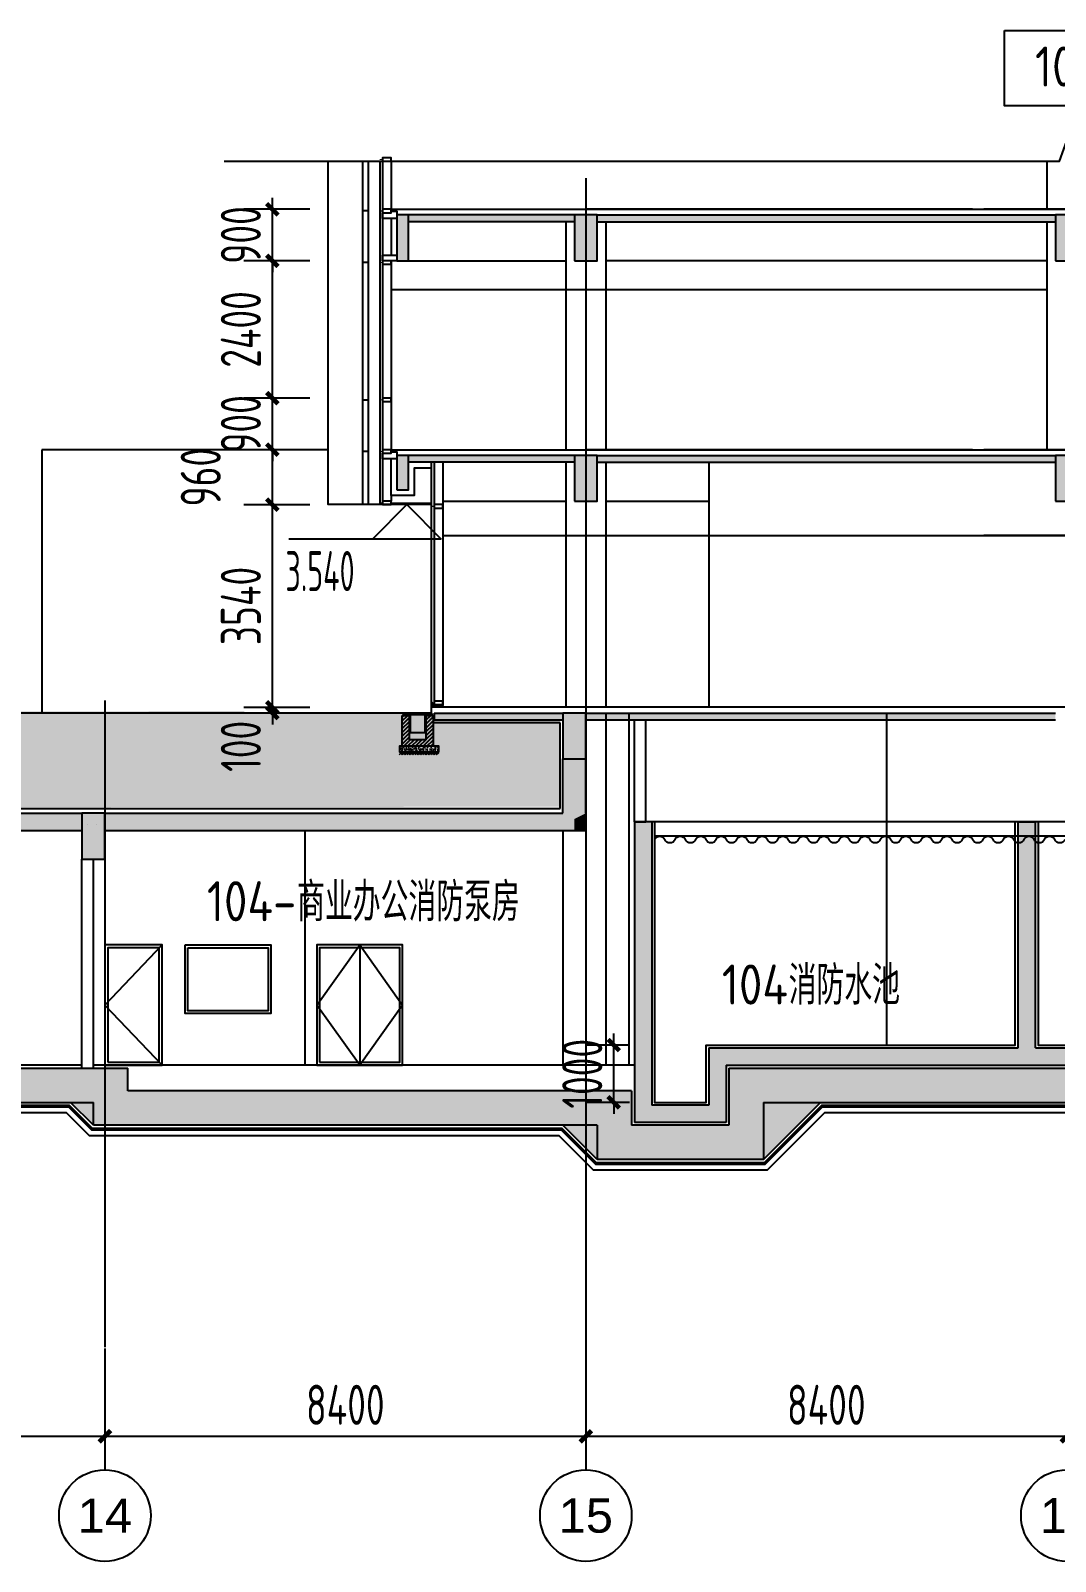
# Model space of a CAD drawing. Extents: x 33318 to 174393, y -247680 to 18171.
# Drawn here: x 135223 to 153120, y -11369 to 15369 of the extents above; entities that cross this region are included whole.
import ezdxf
from ezdxf.enums import TextEntityAlignment as Align

# ---------------------------------------------------------------- set-up
doc = ezdxf.new("R2010")
doc.units = 0
doc.header["$LTSCALE"] = 10
doc.header["$MEASUREMENT"] = 0
doc.linetypes.add('DASH', pattern=[0.35, 0.25, -0.1])
doc.linetypes.add('DOTE', pattern=[2.42, 2, -0.2, 0.02, -0.2])
for name, color, linetype in [('01-标注_尺寸', 124, 'Continuous'), ('01-标注_标高', 200, 'Continuous'), ('01-标注_符号', 200, 'Continuous'), ('01-标注_轴线坐标', 132, 'Continuous'), ('02-TEXT_房间', 7, 'Continuous'), ('02-TEXT_标注', 130, 'Continuous'), ('02-TEXT_轴号', 7, 'Continuous'), ('05-填充_156', 156, 'Continuous'), ('05-填充_天正', 26, 'Continuous'), ('A-C_窗', 140, 'Continuous'), ('A-D_龙骨', 152, 'Continuous'), ('A-O_防水层', 222, 'Continuous'), ('A-SUR_保温', 222, 'Continuous'), ('A-SUR_吊顶', 40, 'Continuous'), ('A-SUR_看线', 231, 'Continuous'), ('A-SUR_面层', 191, 'Continuous'), ('A-TECH_结构', 21, 'Continuous'), ('A_AXIS-轴线', 36, 'DOTE'), ('A_STR-砌块墙', 121, 'Continuous'), ('A_STR-砼墙', 51, 'Continuous'), ('A_STR-砼柱', 51, 'Continuous'), ('AXIS_TEXT', 7, 'Continuous'), ('D_铝板', 181, 'Continuous'), ('DOOR_FIRE', 220, 'Continuous'), ('构造物', 145, 'Continuous')]:
    doc.layers.add(name, color=color, linetype=linetype)
doc.layers.add('PUB_HATCH', color=8, linetype='Continuous', lineweight=0)
doc.styles.add('_TCH_AXIS', font='FZXiHei-I-Z08S.ttf')
doc.styles.add('_TCH_DIM', font='ROS1', dxfattribs={"width": 0.8, "bigfont": 'JD'})
doc.styles.add('_TCH_DIM_T3', font='ROS1', dxfattribs={"width": 0.8, "bigfont": 'JD'})
doc.styles.add('COMPLEX', font='COMPLEX')
doc.styles.get("Standard").update_dxf_attribs({"font": 'gbenor.shx', "bigfont": 'gbcbig.shx'})
doc.dimstyles.new('_TCH_ARCH&&200', dxfattribs={"dimtxt": 700, "dimasz": 200, "dimexe": 500, "dimexo": 600, "dimgap": 200, "dimtad": 1, "dimdec": 0, "dimzin": 0, "dimdsep": 46, "dimtxsty": '_TCH_DIM_T3', "dimblk": 'ARCHTICK', "dimcen": 0.09, "dimazin": 2, "dimtfac": 1, "dimtdec": 0, "dimtix": 1, "dimtmove": 2, "dimatfit": 3, "dimfxl": 0, "dimtolj": 1, "dimtzin": 0, "dimarcsym": 0})
pattern_1 = [(45, (147049.033, 3539.174), (-17.96051, 17.96051), []), (45, (147066.994, 3539.174), (-17.96051, 17.96051), [12.7, -6.35])]

# ---------------------------------------------------------------- blocks, each defined once
blk = doc.blocks.new('kyuhtr')
at = {"const_width": 20}
blk.add_lwpolyline([(50, 0), (0, 0)], dxfattribs=at)
blk.add_lwpolyline([(50, -30), (200, -30), (200, 30), (50, 30)], close=True)
blk = doc.blocks.new('dartt')
at = {"transparency": 33554641}
h = blk.add_hatch(dxfattribs=at)
h.set_pattern_fill('ANSI32', color=26)
h.set_pattern_definition([(45, (1294.211, 122.3605), (-3.367596, 3.367596), []), (45, (1296.4563, 122.3605), (-3.367596, 3.367596), [])])
edge = h.paths.add_edge_path()
edge.add_arc((0, 21), 4, 0, 90)
edge.add_line((0, 25), (0, 0))
edge.add_line((0, 0), (25, 0))
edge.add_arc((21, 0), 4, 0, 90)
edge.add_line((21, 4), (4, 4))
edge.add_line((4, 4), (4, 21))
blk.add_lwpolyline([(0, 25), (0, 0), (25, 0)])
blk.add_lwpolyline([(0, 25), (0, 25, -0.414214), (4, 21), (4, 4), (21, 4, -0.414214), (25, 0), (25, 0)], format="xyb")
blk = doc.blocks.new('_AXISO')
blk.add_circle((0, 0), 0.5)
at = {"layer": 'AXIS_TEXT', "style": 'COMPLEX', "width": 1.041667}
blk.add_attdef('A', text='', height=0.56, dxfattribs=at).set_placement((-0.25, -0.28), (0.25, -0.28), align=Align.FIT)
blk = doc.blocks.new('_FZH')
blk.add_lwpolyline([(-0.5, -0.5), (0.5, -0.5), (0.5, 0.5), (-0.5, 0.5)], close=True)
at = {"layer": 'PUB_HATCH'}
blk.add_solid([(-0.5, -0.5), (0.5, -0.5), (-0.5, 0.5), (0.5, 0.5)], dxfattribs=at)
blk = doc.blocks.new('_ArchTick')
at = {"color": 0, "linetype": 'ByBlock', "const_width": 0.4}
blk.add_lwpolyline([(-0.5, -0.5), (0.5, 0.5)], dxfattribs=at)
blk = doc.blocks.new('*D191')
at = {"layer": '01-标注_尺寸', "color": 0, "lineweight": -2, "transparency": 16777216}
for p, q in [((128120, -7651), (128120, -9684)), ((136520, -7651), (136520, -9684)), ((128120, -9184), (136520, -9184))]:
    blk.add_line(p, q, dxfattribs=at)
at = {"layer": 'Defpoints', "color": 0, "transparency": 16777216}
for p in [(128120, -7051), (136520, -7051), (136520, -9184)]:
    blk.add_point(p, dxfattribs=at)
at = {"layer": '01-标注_尺寸', "color": 0, "lineweight": -2, "transparency": 16777216, "xscale": 200, "yscale": 200, "zscale": 200, "rotation": 180}
blk.add_blockref('_ArchTick', (128120, -9184), dxfattribs=at)
at = {"layer": '01-标注_尺寸', "color": 0, "lineweight": -2, "transparency": 16777216, "xscale": 200, "yscale": 200, "zscale": 200}
blk.add_blockref('_ArchTick', (136520, -9184), dxfattribs=at)
at = {"layer": '01-标注_尺寸', "color": 0, "transparency": 16777216, "insert": (132320, -8634), "char_height": 700, "attachment_point": 5, "style": '_TCH_DIM_T3'}
blk.add_mtext('\\A1;8400', dxfattribs=at)
blk = doc.blocks.new('*D192')
at = {"layer": '01-标注_尺寸', "color": 0, "lineweight": -2, "transparency": 16777216}
for p, q in [((136520, -7651), (136520, -9684)), ((144920, -7651), (144920, -9684)), ((136520, -9184), (144920, -9184))]:
    blk.add_line(p, q, dxfattribs=at)
at = {"layer": 'Defpoints', "color": 0, "transparency": 16777216}
for p in [(136520, -7051), (144920, -7051), (144920, -9184)]:
    blk.add_point(p, dxfattribs=at)
at = {"layer": '01-标注_尺寸', "color": 0, "lineweight": -2, "transparency": 16777216, "xscale": 200, "yscale": 200, "zscale": 200, "rotation": 180}
blk.add_blockref('_ArchTick', (136520, -9184), dxfattribs=at)
at = {"layer": '01-标注_尺寸', "color": 0, "lineweight": -2, "transparency": 16777216, "xscale": 200, "yscale": 200, "zscale": 200}
blk.add_blockref('_ArchTick', (144920, -9184), dxfattribs=at)
at = {"layer": '01-标注_尺寸', "color": 0, "transparency": 16777216, "insert": (140720, -8634), "char_height": 700, "attachment_point": 5, "style": '_TCH_DIM_T3'}
blk.add_mtext('\\A1;8400', dxfattribs=at)
blk = doc.blocks.new('*D193')
at = {"layer": '01-标注_尺寸', "color": 0, "lineweight": -2, "transparency": 16777216}
for p, q in [((144920, -7651), (144920, -9684)), ((153320, -7651), (153320, -9684)), ((144920, -9184), (153320, -9184))]:
    blk.add_line(p, q, dxfattribs=at)
at = {"layer": 'Defpoints', "color": 0, "transparency": 16777216}
for p in [(144920, -7051), (153320, -7051), (153320, -9184)]:
    blk.add_point(p, dxfattribs=at)
at = {"layer": '01-标注_尺寸', "color": 0, "lineweight": -2, "transparency": 16777216, "xscale": 200, "yscale": 200, "zscale": 200, "rotation": 180}
blk.add_blockref('_ArchTick', (144920, -9184), dxfattribs=at)
at = {"layer": '01-标注_尺寸', "color": 0, "lineweight": -2, "transparency": 16777216, "xscale": 200, "yscale": 200, "zscale": 200}
blk.add_blockref('_ArchTick', (153320, -9184), dxfattribs=at)
at = {"layer": '01-标注_尺寸', "color": 0, "transparency": 16777216, "insert": (149120, -8634), "char_height": 700, "attachment_point": 5, "style": '_TCH_DIM_T3'}
blk.add_mtext('\\A1;8400', dxfattribs=at)
blk = doc.blocks.new('*D197')
at = {"layer": '01-标注_尺寸', "color": 0, "lineweight": -2, "transparency": 16777216}
for p, q in [((145683, -2351), (144907, -2351)), ((145407, -2351), (145407, -2151)), ((145407, -3351), (145407, -2351)), ((145683, -3351), (144907, -3351)), ((145407, -3351), (145407, -3551))]:
    blk.add_line(p, q, dxfattribs=at)
at = {"layer": 'Defpoints', "color": 0, "transparency": 16777216}
for p in [(145407, -2351), (146283, -2351), (146283, -3351)]:
    blk.add_point(p, dxfattribs=at)
at = {"layer": '01-标注_尺寸', "color": 0, "lineweight": -2, "transparency": 16777216, "xscale": 200, "yscale": 200, "zscale": 200}
for p, rotation in [((145407, -2351), 270), ((145407, -3351), 90)]:
    blk.add_blockref('_ArchTick', p, dxfattribs=dict(at, rotation=rotation))
at = {"layer": '01-标注_尺寸', "color": 0, "transparency": 16777216, "insert": (144857, -2851), "char_height": 700, "attachment_point": 5, "rotation": 90, "style": '_TCH_DIM_T3'}
blk.add_mtext('\\A1;1000', dxfattribs=at)
blk = doc.blocks.new('$LinePat$波浪线')
at = {"color": 0}
for centre, start, end in [((150, -42), 201.6724, 338.3274), ((450, -161), 21.6724, 158.3274)]:
    blk.add_arc(centre, 161, start, end, dxfattribs=at)
blk = doc.blocks.new('$LinePat$素土夯实')
at = {"color": 0}
for p, q in [((0, -210), (210, 0)), ((120, -300), (420, 0)), ((420, 0), (608, -188)), ((495, -300), (795, 0)), ((615, 0), (705, -90)), ((210, -210), (300, -300)), ((315, -105), (502, -293)), ((705, -300), (795, -210))]:
    blk.add_line(p, q, dxfattribs=at)
blk = doc.blocks.new('*D219')
at = {"layer": '01-标注_尺寸', "color": 0, "lineweight": -2, "transparency": 16777216}
for p, q in [((139445, 12249), (139445, 12449)), ((140097, 12249), (138945, 12249)), ((139445, 11349), (139445, 12249)), ((140097, 11349), (138945, 11349)), ((139445, 11349), (139445, 11149))]:
    blk.add_line(p, q, dxfattribs=at)
at = {"layer": 'Defpoints', "color": 0, "transparency": 16777216}
for p in [(139445, 12249), (140697, 12249), (140697, 11349)]:
    blk.add_point(p, dxfattribs=at)
at = {"layer": '01-标注_尺寸', "color": 0, "lineweight": -2, "transparency": 16777216, "xscale": 200, "yscale": 200, "zscale": 200}
for p, rotation in [((139445, 12249), 270), ((139445, 11349), 90)]:
    blk.add_blockref('_ArchTick', p, dxfattribs=dict(at, rotation=rotation))
at = {"layer": '01-标注_尺寸', "color": 0, "transparency": 16777216, "insert": (138895, 11799), "char_height": 700, "attachment_point": 5, "rotation": 90, "style": '_TCH_DIM_T3'}
blk.add_mtext('\\A1;900', dxfattribs=at)
blk = doc.blocks.new('*D220')
at = {"layer": '01-标注_尺寸', "color": 0, "lineweight": -2, "transparency": 16777216}
for p, q in [((140097, 11349), (138945, 11349)), ((139445, 8949), (139445, 11349)), ((140097, 8949), (138945, 8949))]:
    blk.add_line(p, q, dxfattribs=at)
at = {"layer": 'Defpoints', "color": 0, "transparency": 16777216}
for p in [(139445, 11349), (140697, 11349), (140697, 8949)]:
    blk.add_point(p, dxfattribs=at)
at = {"layer": '01-标注_尺寸', "color": 0, "lineweight": -2, "transparency": 16777216, "xscale": 200, "yscale": 200, "zscale": 200}
for p, rotation in [((139445, 11349), 90), ((139445, 8949), 270)]:
    blk.add_blockref('_ArchTick', p, dxfattribs=dict(at, rotation=rotation))
at = {"layer": '01-标注_尺寸', "color": 0, "transparency": 16777216, "insert": (138895, 10149), "char_height": 700, "attachment_point": 5, "rotation": 90, "style": '_TCH_DIM_T3'}
blk.add_mtext('\\A1;2400', dxfattribs=at)
blk = doc.blocks.new('*D221')
at = {"layer": '01-标注_尺寸', "color": 0, "lineweight": -2, "transparency": 16777216}
for p, q in [((139445, 8949), (139445, 9149)), ((140097, 8949), (138945, 8949)), ((139445, 8049), (139445, 8949)), ((140097, 8049), (138945, 8049)), ((139445, 8049), (139445, 7849))]:
    blk.add_line(p, q, dxfattribs=at)
at = {"layer": 'Defpoints', "color": 0, "transparency": 16777216}
for p in [(139445, 8949), (140697, 8949), (140697, 8049)]:
    blk.add_point(p, dxfattribs=at)
at = {"layer": '01-标注_尺寸', "color": 0, "lineweight": -2, "transparency": 16777216, "xscale": 200, "yscale": 200, "zscale": 200}
for p, rotation in [((139445, 8949), 270), ((139445, 8049), 90)]:
    blk.add_blockref('_ArchTick', p, dxfattribs=dict(at, rotation=rotation))
at = {"layer": '01-标注_尺寸', "color": 0, "transparency": 16777216, "insert": (138895, 8499), "char_height": 700, "attachment_point": 5, "rotation": 90, "style": '_TCH_DIM_T3'}
blk.add_mtext('\\A1;900', dxfattribs=at)
blk = doc.blocks.new('*D222')
at = {"layer": '01-标注_尺寸', "color": 0, "lineweight": -2, "transparency": 16777216}
for p, q in [((140097, 8049), (138945, 8049)), ((139445, 7089), (139445, 8049)), ((140097, 7089), (138945, 7089))]:
    blk.add_line(p, q, dxfattribs=at)
at = {"layer": 'Defpoints', "color": 0, "transparency": 16777216}
for p in [(139445, 8049), (140697, 8049), (140697, 7089)]:
    blk.add_point(p, dxfattribs=at)
at = {"layer": '01-标注_尺寸', "color": 0, "lineweight": -2, "transparency": 16777216, "xscale": 200, "yscale": 200, "zscale": 200}
for p, rotation in [((139445, 8049), 90), ((139445, 7089), 270)]:
    blk.add_blockref('_ArchTick', p, dxfattribs=dict(at, rotation=rotation))
at = {"layer": '01-标注_尺寸', "color": 0, "transparency": 16777216, "insert": (138195, 7569), "char_height": 700, "attachment_point": 5, "rotation": 90, "style": '_TCH_DIM_T3'}
blk.add_mtext('\\A1;960', dxfattribs=at)
blk = doc.blocks.new('*D223')
at = {"layer": '01-标注_尺寸', "color": 0, "lineweight": -2, "transparency": 16777216}
for p, q in [((140097, 7089), (138945, 7089)), ((139445, 3549), (139445, 7089)), ((140097, 3549), (138945, 3549))]:
    blk.add_line(p, q, dxfattribs=at)
at = {"layer": 'Defpoints', "color": 0, "transparency": 16777216}
for p in [(139445, 7089), (140697, 7089), (140697, 3549)]:
    blk.add_point(p, dxfattribs=at)
at = {"layer": '01-标注_尺寸', "color": 0, "lineweight": -2, "transparency": 16777216, "xscale": 200, "yscale": 200, "zscale": 200}
for p, rotation in [((139445, 7089), 90), ((139445, 3549), 270)]:
    blk.add_blockref('_ArchTick', p, dxfattribs=dict(at, rotation=rotation))
at = {"layer": '01-标注_尺寸', "color": 0, "transparency": 16777216, "insert": (138895, 5319), "char_height": 700, "attachment_point": 5, "rotation": 90, "style": '_TCH_DIM_T3'}
blk.add_mtext('\\A1;3540', dxfattribs=at)
blk = doc.blocks.new('*D224')
at = {"layer": '01-标注_尺寸', "color": 0, "lineweight": -2, "transparency": 16777216}
for p, q in [((139445, 3549), (139445, 3749)), ((140097, 3549), (138945, 3549)), ((139445, 3449), (139445, 3549)), ((140097, 3449), (138945, 3449)), ((139445, 3449), (139445, 3249))]:
    blk.add_line(p, q, dxfattribs=at)
at = {"layer": 'Defpoints', "color": 0, "transparency": 16777216}
for p in [(139445, 3549), (140697, 3549), (140697, 3449)]:
    blk.add_point(p, dxfattribs=at)
at = {"layer": '01-标注_尺寸', "color": 0, "lineweight": -2, "transparency": 16777216, "xscale": 200, "yscale": 200, "zscale": 200}
for p, rotation in [((139445, 3549), 270), ((139445, 3449), 90)]:
    blk.add_blockref('_ArchTick', p, dxfattribs=dict(at, rotation=rotation))
at = {"layer": '01-标注_尺寸', "color": 0, "transparency": 16777216, "insert": (138895, 2868), "char_height": 700, "attachment_point": 5, "rotation": 90, "style": '_TCH_DIM_T3'}
blk.add_mtext('\\A1;100', dxfattribs=at)

msp = doc.modelspace()

# ---------------------------------------------------------------- hatches: boundary and pattern name
at = {"layer": '05-填充_156'}
h = msp.add_hatch(dxfattribs=at)
h.set_pattern_fill('AR-SAND', color=256, scale=100)
h.set_pattern_definition([(37.5, (-636716.85, 76454.68), (-8.000156, 244.70662), [0, -193.04, 0, -215.9, 0, -206.375]), (7.5, (-636716.85, 76454.68), (224.76164, 358.41255), [0, -104.14, 0, -173.99, 0, -66.675]), (327.5, (-636873.06, 76454.68), (395.496185, 0.71859), [0, -63.5, 0, -228.6, 0, -298.45]), (317.5, (-636873.06, 76454.68), (381.77823, 111.46466), [0, -31.75, 0, -149.86, 0, -171.45])])
h.paths.add_polyline_path([(82982.4, 1744.2), (82982.4, 3414.2), (138956.3, 3484.2), (138956.3, 3449.2), (144470, 3449.2), (144470, 1814.2)])
h.paths.add_polyline_path([(108935.7, 1779.2), (109799.9, 1779.2), (109799.9, 3449.2), (108935.7, 3449.2)], flags=16)
at = {"layer": '05-填充_天正'}
for points in [[(141820, 12149.2), (141820, 12029.2), (144720, 12029.2), (144720, 12149.2)], [(145120, 12029.2), (153120, 12029.2), (153120, 12149.2), (145120, 12149.2)], [(141820, 7949.2), (141820, 7829.2), (144720, 7829.2), (144720, 7949.2)], [(145120, 7829.2), (153120, 7829.2), (153120, 7949.2), (145120, 7949.2)], [(144520, 3329.2), (144520, 3449.2), (142270, 3449.2), (142270, 3329.2)], [(144920, 3449.2), (144920, 3329.2), (153120, 3329.2), (153120, 3449.2)], [(144920, 2649.2), (144520, 2649.2), (144520, 1699.2), (144720, 1599.2), (144920, 1699.2)], [(136120, 1399.2), (136120, 1699.2), (128320, 1699.2), (128320, 1399.2)], [(136520, 1699.2), (136520, 1399.2), (144720, 1399.2), (144720, 1599.2), (144520, 1699.2)], [(144720, 1599.2), (144720, 1399.2), (144920, 1399.2), (144920, 1699.2)], [(145770, 1549.2), (145770, -3700.8), (146070, -3400.8), (146070, 1549.2)], [(152636.7, -2500.8), (152770, -2400.8), (152770, 1549.2), (152470, 1549.2), (152470, -2400.8)], [(147370, -2700.8), (147070, -2400.8), (147070, -3400.8), (147370, -3700.8)], [(147070, -2400.8), (147370, -2700.8), (152670, -2700.8), (152636.7, -2500.8), (152470, -2400.8)], [(152636.7, -2500.8), (152670, -2700.8), (161170, -2700.8), (161136.7, -2500.8), (160970, -2400.8), (152770, -2400.8)], [(109799.9, -3350.8), (136220, -3350.8), (136220, -2750.8), (109799.9, -2750.8)], [(136220, -2750.8), (136220, -3350.8), (136320, -3350.8), (136920, -2750.8)], [(136320, -3750.8), (136920, -3150.8), (136920, -2750.8), (136320, -3350.8)], [(148020, -3350.8), (147420, -2750.8), (147420, -3750.8), (148020, -4350.8)], [(147420, -2750.8), (148020, -3350.8), (164120, -3350.8), (163720, -2750.8)], [(145120, -3750.8), (145720, -3150.8), (136920, -3150.8), (136320, -3750.8)], [(145720, -3150.8), (145120, -3750.8), (145120, -4350.8), (145720, -3750.8)], [(135920, -3350.8), (136320, -3750.8), (136320, -3350.8)], [(147370, -3700.8), (147070, -3400.8), (146070, -3400.8), (145770, -3700.8)], [(149020, -3350.8), (148020, -3350.8), (148020, -4350.8)], [(144520, -3750.8), (145120, -4350.8), (145120, -3750.8)], [(148020, -4350.8), (147420, -3750.8), (145720, -3750.8), (145120, -4350.8)]]:
    msp.add_hatch(color=256, dxfattribs=at).paths.add_polyline_path(points)
h = msp.add_hatch(dxfattribs=at)
h.set_pattern_fill('ANSI31', color=256, scale=30)
h.set_pattern_definition([(45, (143084.017, 3539.174), (-33.676, 33.676), [])])
h.paths.add_polyline_path([(141712, 3409.2), (141832, 3409.2), (141832, 2989.2), (142132, 2989.2), (142132, 3409.2), (142252, 3409.2), (142252, 2869.2), (141712, 2869.2)])
h = msp.add_hatch(dxfattribs=at)
h.set_pattern_fill('ANSI33', color=256, scale=8)
h.set_pattern_definition([(45, (147063.533, 3539.174), (-17.96051, 17.96051), []), (45, (147081.494, 3539.174), (-17.96051, 17.96051), [12.7, -6.35])])
h.paths.add_polyline_path([(141744, 3449.2), (141744, 3419.2), (141839.5, 3419.2), (141839.5, 3449.2)])
h = msp.add_hatch(dxfattribs=at)
h.set_pattern_fill('ANSI33', color=256, scale=8)
h.set_pattern_definition(pattern_1)
h.paths.add_polyline_path([(141904.5, 3419.2), (141904.5, 3449.2), (141854.5, 3449.2), (141854.5, 3419.2)])
h = msp.add_hatch(dxfattribs=at)
h.set_pattern_fill('ANSI33', color=256, scale=8)
h.set_pattern_definition(pattern_1)
h.paths.add_polyline_path([(141969.5, 3419.2), (141969.5, 3449.2), (141919.5, 3449.2), (141919.5, 3419.2)])
h = msp.add_hatch(dxfattribs=at)
h.set_pattern_fill('ANSI33', color=256, scale=8)
h.set_pattern_definition(pattern_1)
h.paths.add_polyline_path([(142034.5, 3419.2), (142034.5, 3449.2), (141984.5, 3449.2), (141984.5, 3419.2)])
h = msp.add_hatch(dxfattribs=at)
h.set_pattern_fill('ANSI33', color=256, scale=8)
h.set_pattern_definition(pattern_1)
h.paths.add_polyline_path([(142099.5, 3419.2), (142099.5, 3449.2), (142049.5, 3449.2), (142049.5, 3419.2)])
h = msp.add_hatch(dxfattribs=at)
h.set_pattern_fill('ANSI33', color=256, scale=8)
h.set_pattern_definition([(45, (147073.533, 3539.174), (-17.96051, 17.96051), []), (45, (147091.494, 3539.174), (-17.96051, 17.96051), [12.7, -6.35])])
h.paths.add_polyline_path([(142220, 3419.2), (142220, 3449.2), (142114.5, 3449.2), (142114.5, 3419.2)])
h = msp.add_hatch(dxfattribs=at)
h.set_pattern_fill('AR-CONC', color=256, scale=50)
h.set_pattern_definition([(50, (143084.02, 3439.174), (91.0923, -7.9695), [9.525, -104.775]), (355, (143084.02, 3439.17), (-17.6214, 95.5283), [7.62, -83.82]), (100.451, (143091.61, 3438.51), (73.4713, 87.5583), [8.095, -89.045]), (46.184, (143084.02, 3464.57), (135.5395, -21.021), [14.287, -157.162]), (96.636, (143095.31, 3462.82), (118.702, 123.713), [12.143, -133.567]), (351.184, (143084.02, 3464.57), (118.702, 123.713), [11.43, -125.73]), (21, (143096.72, 3458.224), (75.8074, -51.1328), [9.525, -104.775]), (326, (143096.72, 3458.22), (30.901, 92.094), [7.62, -83.82]), (71.4514, (143103.03, 3453.96), (106.7082, 40.9614), [8.095, -89.045]), (37.5, (143084.017, 3439.174), (1.5443, 42.2775), [0, -82.804, 0, -85.09, 0, -84.1375]), (7.5, (143084.017, 3439.174), (33.4098, 50.0903), [0, -48.514, 0, -80.899, 0, -32.0675]), (327.5, (143055.696, 3439.174), (67.7953, -2.8644), [0, -31.75, 0, -99.06, 0, -131.445]), (317.5, (143042.996, 3439.174), (74.0646, 12.7132), [0, -41.275, 0, -65.786, 0, -93.345])])
edge = h.paths.add_edge_path()
edge.add_line((142252, 2869.2), (141664, 2869.2))
edge.add_line((141664, 2869.2), (141664, 2769.2))
edge.add_line((141664, 2769.2), (142352, 2769.2))
edge.add_line((142352, 2769.2), (142352, 2869.2))
edge.add_line((142352, 2869.2), (141832, 2869.2))

# ---------------------------------------------------------------- linework, layer by layer
at = {"const_width": 0.25}
for points in [[(136319.6, -2750.8, 1), (136320.4, -2750.8, 1)], [(136319.6, -3150.8, 1), (136320.4, -3150.8, 1)]]:
    msp.add_lwpolyline(points, format="xyb", close=True, dxfattribs=at)
at = {"layer": '01-标注_标高'}
for p, q in [((141794.5, 7089.2), (141194.5, 6489.2)), ((141794.5, 7089.2), (142394.5, 6489.2)), ((142394.5, 6489.2), (139733.7, 6489.2))]:
    msp.add_line(p, q, dxfattribs=at)
at = {"layer": '01-标注_符号'}
msp.add_lwpolyline([(138605.8, 13089.2), (153189.3, 13089.2), (153342.1, 13509.2), (153490.3, 12669.2), (153639.3, 13089.2), (168222.8, 13089.2)], dxfattribs=at)
at = {"layer": '01-标注_轴线坐标'}
for p, q in [((136520, -7768.7), (136520, -9768.7)), ((144920, -7768.7), (144920, -9768.7))]:
    msp.add_line(p, q, dxfattribs=at)
at = {"layer": '02-TEXT_房间'}
msp.add_lwpolyline([(152231.9, 15369.4), (155131.1, 15369.4), (155131.1, 14054.6), (152231.9, 14054.6)], close=True, dxfattribs=at)
at = {"layer": '05-填充_天正'}
msp.add_line((163320, 1299.2), (146120, 1299.2), dxfattribs=at)
msp.add_lwpolyline([(141852, 3419.2), (141852, 3109.2), (142112, 3109.2), (142112, 3419.2)], dxfattribs=at)
at = {"layer": 'A-C_窗'}
for points in [[(141320, 13089.2), (141320, 7089.2)], [(141370, 13089.2), (141370, 7149.2)], [(141520, 13089.2), (141520, 12249.2)], [(141520, 11349.2), (141520, 8049.2)], [(142220, 7829.2), (142220, 3549.2)], [(142270, 7829.2), (142270, 3549.2)], [(142420, 7829.2), (142420, 3579.2)], [(141520, 7249.2), (141520, 7149.2)], [(142220, 7089.2), (141320, 7089.2)], [(142220, 7109.2), (141520, 7109.2)]]:
    msp.add_lwpolyline(points, dxfattribs=at)
at = {"layer": 'A-O_防水层'}
for p, q in [((144470, 3279.2), (142270, 3279.2)), ((144470, 1779.2), (144470, 3279.2))]:
    msp.add_line(p, q, dxfattribs=at)
msp.add_lwpolyline([(109799.9, 1779.2), (144470, 1779.2)], dxfattribs=at)
at = {"layer": 'A-SUR_保温'}
for points in [[(141620, 12088.7), (141370, 12088.7), (141370, 12189.2), (141520, 12189.2), (141520, 12214.2), (141620, 12214.2)], [(141620, 11349.2), (141497.9, 11349.2), (141497.9, 11349.2), (141370, 11349.2), (141370, 11448.7), (141620, 11448.7), (141620, 11349.2)], [(141620, 7888.7), (141370, 7888.7), (141370, 7989.2), (141520, 7989.2), (141520, 8014.2), (141620, 8014.2)]]:
    msp.add_lwpolyline(points, close=True, dxfattribs=at)
for points in [[(141520, 12088.7), (141520, 11448.7)], [(142220, 7729.2), (141920, 7729.2), (141920, 7249.2), (141520, 7249.2), (141520, 7888.7)], [(109799.9, -3530.8), (135845.5, -3530.8), (136245.5, -3930.8), (144445.5, -3930.8), (145045.5, -4530.8), (148094.6, -4530.8), (149094.6, -3530.8), (164300, -3530.8), (164300, 3329.2)], [(109799.9, -3430.8), (135886.9, -3430.8), (136286.9, -3830.8), (144486.9, -3830.8), (145086.9, -4430.8), (148053.2, -4430.8), (149053.2, -3430.8), (164200, -3430.8), (164200, 3329.2)], [(109799.9, -3410.8), (135895.2, -3410.8), (136295.2, -3810.8), (144495.2, -3810.8), (145095.2, -4410.8), (148044.9, -4410.8), (149044.9, -3410.8), (164180, -3410.8), (164180, 3329.2)], [(109799.9, -3400.8), (135899.3, -3400.8), (136299.3, -3800.8), (144499.3, -3800.8), (145099.3, -4400.8), (148040.7, -4400.8), (149040.7, -3400.8), (164170, -3400.8), (164170, 3329.2)]]:
    msp.add_lwpolyline(points, dxfattribs=at)
at = {"layer": 'A-SUR_吊顶', "linetype": 'DASH'}
for points in [[(141520, 10849.2), (152970, 10849.2)], [(142420, 6549.2), (154770, 6549.2)], [(164220, 6549.2), (151870, 6549.2)]]:
    msp.add_lwpolyline(points, dxfattribs=at)
at = {"layer": 'A-SUR_看线'}
for p, q in [((135420, 8049.2), (135420, 3449.2)), ((140420, 8049.2), (135420, 8049.2)), ((145270, 3449.2), (145270, -2700.8)), ((145670, 3449.2), (145670, -2700.8)), ((150170, 3449.2), (150170, -2350.8)), ((140020, -2700.8), (140020, 1399.2)), ((144520, 1399.2), (144520, -2700.8)), ((163670, 1549.2), (145770, 1549.2)), ((136120, -2700.8), (109799.9, -2700.8)), ((145770, -2700.8), (136320, -2700.8))]:
    msp.add_line(p, q, dxfattribs=at)
for points in [[(141320, 7089.2), (140420, 7089.2), (140420, 13089.2)], [(141020, 13089.2), (141020, 7089.2)], [(141120, 13089.2), (141120, 7089.2)], [(141120, 12219.2), (141020, 12219.2)], [(141120, 11319.2), (141020, 11319.2)], [(141020, 8919.2), (141120, 8919.2)], [(141120, 8019.2), (141020, 8019.2)], [(146120, 1549.2), (146120, -3350.8), (147020, -3350.8), (147020, -2350.8), (152420, -2350.8), (152420, 1549.2)], [(152820, 1549.2), (152820, -2350.8), (160920, -2350.8), (160920, 1549.2)]]:
    msp.add_lwpolyline(points, dxfattribs=at)
at = {"layer": 'A-SUR_面层'}
for p, q in [((142220, 3549.2), (142220, 3435.9)), ((141744, 3419.2), (141744, 3449.2)), ((142220, 3449.2), (141744, 3449.2)), ((142220, 3419.2), (141744, 3419.2)), ((141839.5, 3419.2), (141839.5, 3449.2)), ((141854.5, 3419.2), (141854.5, 3449.2)), ((141904.5, 3419.2), (141904.5, 3449.2)), ((141919.5, 3419.2), (141919.5, 3449.2)), ((141969.5, 3419.2), (141969.5, 3449.2)), ((141984.5, 3419.2), (141984.5, 3449.2)), ((142034.5, 3419.2), (142034.5, 3449.2)), ((142049.5, 3419.2), (142049.5, 3449.2)), ((142099.5, 3419.2), (142099.5, 3449.2)), ((142114.5, 3419.2), (142114.5, 3449.2)), ((142220, 3419.2), (142220, 3449.2))]:
    msp.add_line(p, q, dxfattribs=at)
for points in [[(141520, 12249.2), (154770, 12249.2)], [(151670, 12249.2), (144920, 12249.2)], [(165120, 12249.2), (151870, 12249.2)], [(141520, 8049.2), (154770, 8049.2)], [(151670, 8049.2), (144920, 8049.2)], [(165120, 8049.2), (151870, 8049.2)], [(151670, 3549.2), (142220, 3549.2)], [(164220, 3549.2), (151670, 3549.2)]]:
    msp.add_lwpolyline(points, dxfattribs=at)
at = {"layer": 'A-TECH_结构'}
for points in [[(152970, 13089.2), (152970, 12249.2)], [(144570, 12029.2), (144570, 8049.2)], [(145270, 12029.2), (145270, 8049.2)], [(152970, 12029.2), (152970, 8049.2)], [(141820, 11349.2), (144570, 11349.2)], [(152970, 11349.2), (145270, 11349.2)], [(144570, 7829.2), (144570, 3549.2)], [(145270, 7829.2), (145270, 3549.2)], [(147070, 7829.2), (147070, 3549.2)], [(142420, 7149.2), (144570, 7149.2)], [(145270, 7149.2), (147070, 7149.2)]]:
    msp.add_lwpolyline(points, dxfattribs=at)
at = {"layer": 'A_AXIS-轴线'}
for p, q in [((144920, 12789.2), (144920, -7924.3)), ((136520, 3667.4), (136520, -7624.3))]:
    msp.add_line(p, q, dxfattribs=at)
at = {"layer": 'A_STR-砌块墙'}
for p, q in [((145770, 1549.2), (145770, 3329.2)), ((145770, 3329.2), (145970, 3329.2)), ((145970, 1549.2), (145970, 3329.2)), ((145770, 1549.2), (145970, 1549.2)), ((136120, -2750.8), (136120, 899.2)), ((136320, -2750.8), (136320, 899.2))]:
    msp.add_line(p, q, dxfattribs=at)
for points in [[(142220, 3449.2), (134265.9, 3449.2)], [(141712, 3409.2), (141832, 3409.2), (141832, 2989.2), (142132, 2989.2), (142132, 3409.2), (142252, 3409.2), (142252, 2869.2), (141712, 2869.2), (141712, 3409.2)], [(142252, 2869.2), (141664, 2869.2), (141664, 2769.2), (142352, 2769.2), (142352, 2869.2), (141832, 2869.2)]]:
    msp.add_lwpolyline(points, dxfattribs=at)
at = {"layer": 'A_STR-砼墙'}
for p, q in [((144720, 12149.2), (141820, 12149.2)), ((145120, 12149.2), (153120, 12149.2)), ((144720, 12029.2), (141820, 12029.2)), ((145120, 12029.2), (153120, 12029.2)), ((144720, 7949.2), (141820, 7949.2)), ((144720, 7829.2), (141820, 7829.2)), ((145120, 7949.2), (153120, 7949.2)), ((145120, 7829.2), (153120, 7829.2)), ((142270, 3449.2), (144520, 3449.2)), ((142270, 3449.2), (142270, 3329.2)), ((142270, 3329.2), (144520, 3329.2)), ((144920, 3449.2), (153120, 3449.2)), ((144920, 3329.2), (153120, 3329.2)), ((144520, 1699.2), (144520, 2649.2)), ((144920, 1699.2), (144920, 2649.2)), ((128320, 1699.2), (136120, 1699.2)), ((136520, 1699.2), (144520, 1699.2)), ((144920, 1699.2), (144920, 1699.2)), ((144920, 1699.2), (144920, 1399.2)), ((128320, 1399.2), (136120, 1399.2)), ((136220, 1499.2), (136220, 1499.2)), ((136370, 1499.2), (136370, 1499.2)), ((136520, 1499.2), (136520, 1499.2)), ((136520, 1399.2), (144720, 1399.2)), ((144720, 1399.2), (144920, 1399.2)), ((145770, 1549.2), (145770, -3700.8)), ((146070, 1549.2), (145770, 1549.2)), ((146070, 1549.2), (146070, -3400.8)), ((152470, -2400.8), (152470, 1549.2)), ((152470, 1549.2), (152770, 1549.2)), ((152770, -2400.8), (152770, 1549.2)), ((147070, -2400.8), (147070, -3400.8)), ((147070, -2400.8), (152470, -2400.8)), ((152770, -2400.8), (160970, -2400.8)), ((109799.9, -2750.8), (136220, -2750.8)), ((136220, -2750.8), (136920, -2750.8)), ((136920, -3150.8), (136920, -2750.8)), ((147370, -2700.8), (147370, -3700.8)), ((147370, -2700.8), (152670, -2700.8)), ((147420, -2750.8), (147420, -3750.8)), ((147420, -2750.8), (163720, -2750.8)), ((152670, -2700.8), (161170, -2700.8)), ((145720, -3150.8), (136920, -3150.8)), ((145720, -3150.8), (145720, -3750.8)), ((109799.9, -3350.8), (136220, -3350.8)), ((136320, -3750.8), (135920, -3350.8)), ((136220, -3350.8), (136320, -3350.8)), ((136320, -3750.8), (136320, -3350.8)), ((147070, -3400.8), (146070, -3400.8)), ((148020, -4350.8), (149020, -3350.8)), ((148020, -3350.8), (148020, -4350.8)), ((148020, -3350.8), (164120, -3350.8)), ((147370, -3700.8), (145770, -3700.8)), ((145120, -3750.8), (136320, -3750.8)), ((145120, -4350.8), (144520, -3750.8)), ((145120, -3750.8), (145120, -4350.8)), ((147420, -3750.8), (145720, -3750.8)), ((148020, -4350.8), (145120, -4350.8))]:
    msp.add_line(p, q, dxfattribs=at)
at = {"layer": 'D_铝板'}
msp.add_lwpolyline([(142220, 3629.2), (142220, 3549.2), (142420, 3569.2), (142420, 3589.3), (142240, 3571.3), (142240, 3629.2)], close=True, dxfattribs=at)
at = {"layer": 'DOOR_FIRE'}
for points in [[(136520, -2700.8), (137520, -2700.8), (137520, -600.8), (136520, -600.8)], [(136570, -2650.8), (137470, -2650.8), (137470, -650.8), (136570, -650.8)], [(137919.8, -600.8), (139419.8, -600.8), (139419.8, -1800.8), (137919.8, -1800.8)], [(137969.8, -650.8), (139369.8, -650.8), (139369.8, -1750.8), (137969.8, -1750.8)], [(140220, -2700.8), (141720, -2700.8), (141720, -600.8), (140220, -600.8)], [(140270, -2650.8), (141670, -2650.8), (141670, -650.8), (140270, -650.8)]]:
    msp.add_lwpolyline(points, close=True, dxfattribs=at)
for points in [[(137520, -600.8), (136520, -1650.8), (137520, -2700.8)], [(140970, -600.8), (140970, -2700.8), (140220, -1650.8), (140970, -600.8), (141720, -1650.8), (140970, -2700.8)]]:
    msp.add_lwpolyline(points, dxfattribs=at)

# ---------------------------------------------------------------- block references
at = {"layer": '01-标注_轴线坐标'}
ref = msp.add_blockref('_AXISO', (136520, -10568.7), dxfattribs=dict(at, xscale=1600, yscale=1600, zscale=1600))
ref.add_attrib('A', '14', dxfattribs={"layer": '02-TEXT_轴号', "height": 592.39, "style": '_TCH_AXIS', "width": 1.045198}).set_placement((136044.8, -10864.9), (136995.3, -10864.9), align=Align.FIT)
ref = msp.add_blockref('_AXISO', (144920, -10568.7), dxfattribs=dict(at, xscale=1600, yscale=1600, zscale=1600))
ref.add_attrib('A', '15', dxfattribs={"layer": '02-TEXT_轴号', "height": 597.19, "style": '_TCH_AXIS', "width": 1.03352}).set_placement((144446.3, -10867.3), (145393.8, -10867.3), align=Align.FIT)
ref = msp.add_blockref('_AXISO', (153320, -10568.7), dxfattribs=dict(at, xscale=1600, yscale=1600, zscale=1600))
ref.add_attrib('A', '16', dxfattribs={"layer": '02-TEXT_轴号', "height": 608.99, "style": '_TCH_AXIS', "width": 1.005435}).set_placement((152850, -10873.2), (153790, -10873.2), align=Align.FIT)
at = {"layer": '05-填充_天正', "xscale": -0.5972227657382647, "yscale": 0.589385944910344, "zscale": 0.589385944910344, "rotation": 6.298739341614658e-09}
for p in [(146478.3, 1299.2), (146836.7, 1299.2), (147195, 1299.2), (147553.3, 1299.2), (147911.7, 1299.2), (148270, 1299.2), (148628.3, 1299.2), (148986.7, 1299.2), (149345, 1299.2), (149703.3, 1299.2), (150061.7, 1299.2), (150420, 1299.2), (150778.3, 1299.2), (151136.7, 1299.2), (151495, 1299.2), (151853.3, 1299.2), (152211.7, 1299.2), (152570, 1299.2), (152928.3, 1299.2), (153286.7, 1299.2)]:
    msp.add_blockref('$LinePat$波浪线', p, dxfattribs=at)
at = {"layer": 'A-D_龙骨'}
for p in [(141320, 13119.2), (141320, 12219.2), (141320, 11319.2), (141320, 8919.2), (141320, 8019.2), (141320, 7119.2), (142220, 7059.2), (142220, 3629.2)]:
    msp.add_blockref('kyuhtr', p, dxfattribs=at)
at = {"layer": 'A-SUR_看线', "xscale": -0.173084531101903, "yscale": 0.1666666666666667, "zscale": 0.1666666666666667, "rotation": 359.999963863441}
for p in [(141801.6, 2769.2), (141939.2, 2769.2), (142076.8, 2769.2), (142214.4, 2769.2), (142352, 2769.2)]:
    msp.add_blockref('$LinePat$素土夯实', p, dxfattribs=at)
at = {"layer": 'A_STR-砼柱'}
for p, xscale, yscale, zscale in [((141720, 11749.2), 200, 800, 800), ((144920, 11749.2), 400, 800, 800), ((153320, 11749.2), 400, 800, 800), ((141720, 7649.2), 200, 599.9999999968859, 599.9999999968859), ((144920, 7549.2), 400, 800, 800), ((153320, 7549.2), 400, 800, 800), ((144720, 3049.2), 400, 800, 800)]:
    msp.add_blockref('_FZH', p, dxfattribs=dict(at, xscale=xscale, yscale=yscale, zscale=zscale))
at = {"layer": 'A_STR-砼柱', "xscale": 400, "yscale": 800, "zscale": 800, "rotation": 4.168816632087861e-12}
msp.add_blockref('_FZH', (136320, 1299.2), dxfattribs=at)
at = {"layer": '构造物', "linetype": 'DASH', "ltscale": 0.2}
msp.add_blockref('dartt', (141731.8, 3409.2), dxfattribs=at)
at = {"layer": '构造物', "linetype": 'DASH', "ltscale": 0.2, "xscale": -1}
msp.add_blockref('dartt', (142232.2, 3409.2), dxfattribs=at)

# ---------------------------------------------------------------- texts
at = {"layer": '02-TEXT_房间'}
for s, height, p in [('10#', 700, (152762.8, 14392.2)), ('商业办公消防泵房', 675.18, (139877.1, -187.8)), ('104-', 700, (138302.1, -187.8)), ('104', 700, (147295, -1642.8)), ('消防水池', 675.18, (148461.7, -1642.8))]:
    msp.add_text(s, height=height, dxfattribs=at).set_placement(p)
at = {"layer": '02-TEXT_标注', "style": '_TCH_DIM', "width": 0.64}
msp.add_text('3.540', height=700, dxfattribs=at).set_placement((139673.7, 5579.2))

# ---------------------------------------------------------------- dimensions: what is measured, and where the dimension line sits
at = {"layer": '01-标注_尺寸'}
for p1, p2, distance, picture, middle in [((140697.4, 11349.2), (140697.4, 12249.2), 1252.4, '*D219', (138895, 11799.2)), ((140697.4, 8949.2), (140697.4, 11349.2), 1252.4, '*D220', (138895, 10149.2)), ((140697.4, 8049.2), (140697.4, 8949.2), 1252.4, '*D221', (138895, 8499.2)), ((140697.4, 3549.2), (140697.4, 7089.2), 1252.4, '*D223', (138895, 5319.2)), ((146282.6, -3350.8), (146282.6, -2350.8), 875.5, '*D197', (144857.1, -2850.8)), ((128120, -7050.8), (136520, -7050.8), -2133.1, '*D191', (132320, -8633.9)), ((136520, -7050.8), (144920, -7050.8), -2133.1, '*D192', (140720, -8633.9)), ((144920, -7050.8), (153320, -7050.8), -2133.1, '*D193', (149120, -8633.9))]:
    dim = msp.add_aligned_dim(p1=p1, p2=p2, distance=distance, dimstyle='_TCH_ARCH&&200', dxfattribs=at)
    dim.commit()
    dim.dimension.update_dxf_attribs({"geometry": picture, "text_midpoint": middle})
for base, p1, p2, picture, middle in [((139445, 8049.2), (140697.4, 7089.2), (140697.4, 8049.2), '*D222', (138195, 7569.2)), ((139445, 3549.2), (140697.4, 3449.2), (140697.4, 3549.2), '*D224', (138895, 2868.4))]:
    dim = msp.add_linear_dim(base=base, p1=p1, p2=p2, angle=90, dimstyle='_TCH_ARCH&&200', dxfattribs=at)
    dim.commit()
    dim.dimension.update_dxf_attribs({"geometry": picture, "text_midpoint": middle, "dimtype": 161})

doc.saveas('drawing.dxf')
